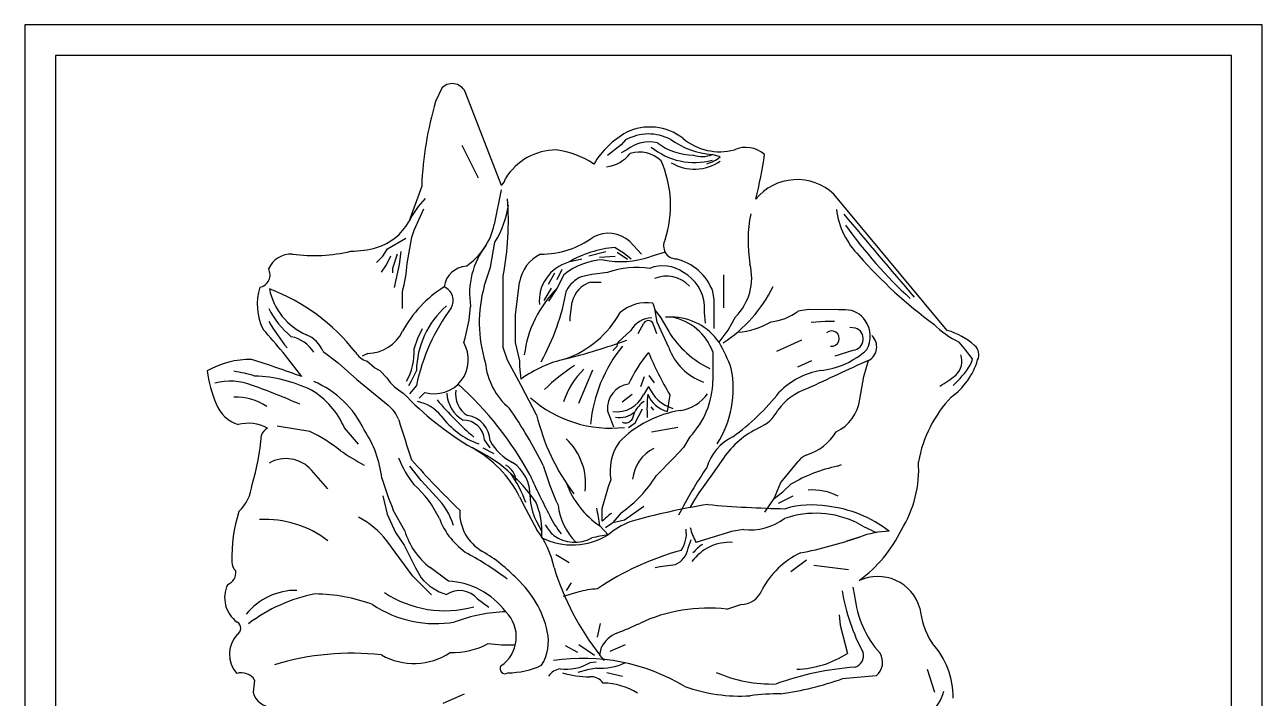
# Model space of a CAD drawing. Extents: x 0 to 4.03, y 0 to 9.75.
# Drawn here: x 0 to 4.027, y 7.562 to 9.754 of the extents above; entities that cross this region are included whole.
import ezdxf

# ---------------------------------------------------------------- set-up
doc = ezdxf.new("R2010")
doc.units = 0
for name, color, linetype in [('GREEN', 3, 'CONTINUOUS'), ('WHITE', 7, 'CONTINUOUS'), ('YELLOW', 2, 'CONTINUOUS')]:
    doc.layers.add(name, color=color, linetype=linetype)

msp = doc.modelspace()

# ---------------------------------------------------------------- linework, layer by layer
at = {"layer": 'GREEN', "linetype": 'CONTINUOUS'}
for p, q in [((3.926852, 9.653847), (0.1, 9.653847)), ((0.1, 9.653847), (0.1, 0.1)), ((3.926852, 0.1), (3.926852, 9.653847))]:
    msp.add_line(p, q, dxfattribs=at)
at = {"layer": 'WHITE', "linetype": 'CONTINUOUS'}
for p, q in [((4.026852, 9.753847), (0, 9.753847)), ((0, 9.753847), (0, 0)), ((4.026852, 0), (4.026852, 9.753847)), ((1.358772, 9.549437), (1.33666, 9.504266)), ((1.551458, 9.231161), (1.4356, 9.530254)), ((1.291582, 9.228893), (1.249436, 9.112375)), ((3.001938, 8.759134), (2.632915, 9.202812)), ((0.748019, 7.621165), (0.743482, 7.582136))]:
    msp.add_line(p, q, dxfattribs=at)
for centre, radius, start, end in [((1.390992, 9.515039), 0.047132, 18.833253, 133.127425), ((2.471772, 9.177077), 1.181327, 163.920693, 177.48604), ((2.098173, 9.152989), 0.287156, 119.32724, 149.061843), ((2.034368, 9.246381), 0.174761, 52.185019, 116.085033), ((2.26153, 9.526619), 0.186058, -130.168161, -75.197836), ((1.731067, 9.150511), 0.19604, 90.376565, 148.385485), ((1.692181, 9.061348), 0.287666, 56.280495, 82.490043), ((2.346627, 9.264412), 0.090488, 47.693547, 114.526079), ((1.113472, 9.515751), 1.307136, -14.595194, -8.110707), ((1.526016, 9.260411), 0.038767, -48.982403, -10.606987), ((2.513428, 9.074557), 0.175291, 47.026932, 140.367227), ((1.093403, 9.2005), 0.179199, -73.32441, -29.457035), ((1.058947, 9.329899), 0.313071, -89.606306, -74.079172), ((0.866858, 8.927053), 0.080429, 87.20905, 156.006969), ((0.940899, 9.516408), 0.51383, -97.843932, -76.471583), ((0.756865, 8.940102), 0.041468, -79.177593, 28.294141), ((0.940092, 8.844513), 0.183818, 162.636095, 206.584002), ((-0.727778, 7.400233), 2.028687, 36.558115, 42.173694), ((2.937588, 8.537022), 0.231245, 48.453075, 73.842762), ((3.065537, 8.680227), 0.039217, -26.318098, 49.593384), ((0.736519, 8.371131), 0.293792, 89.655374, 119.085791), ((-1.012248, 3.318237), 5.625954, 70.110193, 71.871259), ((2.876875, 8.73086), 0.233921, -53.787461, -16.904597), ((0.983392, 8.676984), 0.392774, -172.817203, -156.434702), ((3.311371, 8.259157), 0.409712, 136.318359, 169.826794), ((0.728335, 8.559641), 0.112213, -159.288334, -107.58233), ((0.727194, 8.325334), 0.131482, 61.478145, 104.426277), ((0.073472, 8.467121), 0.698308, -17.433732, -4.050047), ((0.805536, 8.407254), 0.037033, 114.844164, 163.452342), ((2.536068, 8.307261), 0.372823, -31.94212, 3.73118), ((0.597315, 8.272228), 0.143107, -46.011353, -5.743811), ((1.178328, 8.019698), 0.504312, 162.747855, 181.613659), ((2.458508, 8.298334), 0.43663, -53.911569, -25.550185), ((0.645508, 7.97138), 0.041743, -69.21107, 6.63277), ((0.713224, 8.005058), 0.039011, 179.3549, 227.70458), ((2.775338, 7.814989), 0.143482, 16.488975, 114.561285), ((0.749062, 7.889398), 0.098589, 154.169243, 233.944787), ((3.162204, 7.878174), 0.250294, -174.8517, -146.945013), ((0.680933, 7.789612), 0.02248, -63.83294, 63.292263), ((0.761235, 7.705258), 0.095254, 137.64263, 221.421765), ((2.760203, 7.565184), 0.260939, -0.697099, 42.554037), ((0.705843, 7.595597), 0.049321, 31.224493, 108.97368), ((0.804343, 7.595618), 0.062336, -167.51014, -86.874022)]:
    msp.add_arc(centre, radius, start, end, dxfattribs=at)
at = {"layer": 'YELLOW', "linetype": 'CONTINUOUS'}
for p, q in [((1.476709, 9.254315), (1.423032, 9.361288)), ((1.940892, 9.363556), (1.89591, 9.328025)), ((1.954879, 9.379055), (1.940892, 9.363556)), ((1.959415, 9.346547), (1.940892, 9.337096)), ((2.262949, 9.323488), (2.236489, 9.331048)), ((1.550041, 9.216515), (1.527739, 9.103492)), ((1.267297, 9.085349), (1.298293, 9.1549)), ((1.244239, 8.977241), (1.259736, 9.06229)), ((1.259736, 9.06229), (1.267297, 9.085349)), ((1.165614, 9.000676), (1.180356, 9.024112)), ((1.180356, 9.024112), (1.239702, 9.059644)), ((1.515642, 8.964388), (1.529628, 9.046792)), ((1.920859, 9.029405), (1.950721, 9.010882)), ((1.969242, 9.047927), (2.006664, 9.007103)), ((1.144825, 8.979887), (1.165614, 9.000676)), ((1.177333, 8.972327), (1.190941, 9.002189)), ((1.197745, 8.961742), (1.213242, 9.008236)), ((1.218912, 8.973839), (1.224961, 9.015419)), ((1.813128, 8.990849), (1.76928, 8.98102)), ((1.835052, 9.001811), (1.891374, 9.015419)), ((1.870585, 8.997652), (1.921236, 9.000298)), ((1.92804, 9.013906), (1.961304, 8.990849)), ((1.950721, 9.010882), (1.973023, 8.991982)), ((2.083777, 9.013906), (2.033503, 8.998787)), ((1.161079, 8.94889), (1.177333, 8.972327)), ((1.197745, 8.946622), (1.197745, 8.961742)), ((1.202658, 8.898617), (1.218912, 8.973839)), ((1.49523, 8.902774), (1.515642, 8.964388)), ((1.704642, 8.909957), (1.725433, 8.947001)), ((1.754164, 8.940195), (1.731763, 8.8954)), ((1.732237, 8.925077), (1.748491, 8.957963)), ((1.844881, 8.940574), (1.810861, 8.933393)), ((1.896666, 8.947379), (1.844881, 8.940574)), ((2.273911, 8.940196), (2.273911, 8.832845)), ((1.556845, 8.703946), (1.556845, 8.937172)), ((1.596534, 8.809409), (1.609765, 8.916004)), ((1.8411, 8.915626), (1.875876, 8.915626)), ((1.22874, 8.830577), (1.22874, 8.884631)), ((1.712959, 8.896349), (1.689523, 8.85628)), ((1.731763, 8.8954), (1.704265, 8.854769)), ((2.242914, 8.858171), (2.239512, 8.885387)), ((1.44609, 8.792021), (1.450627, 8.83738)), ((1.774572, 8.801848), (1.780999, 8.852501)), ((2.044086, 8.847964), (2.05089, 8.823772)), ((2.05089, 8.823772), (2.0679, 8.803361)), ((2.057694, 8.78635), (2.05089, 8.823772)), ((2.211918, 8.816969), (2.211918, 8.841161)), ((2.242914, 8.765561), (2.242914, 8.858171)), ((2.550607, 8.826796), (2.516209, 8.821883)), ((2.648131, 8.82604), (2.550607, 8.826796)), ((2.67081, 8.82604), (2.648131, 8.82604)), ((1.43286, 8.733431), (1.44609, 8.792021)), ((1.596534, 8.7202), (1.596534, 8.809409)), ((1.774572, 8.789375), (1.774572, 8.801848)), ((1.995702, 8.748551), (2.014603, 8.782948)), ((2.095495, 8.703946), (2.057694, 8.78635)), ((2.0679, 8.803361), (2.095495, 8.755354)), ((2.104945, 8.802226), (2.08491, 8.802226)), ((2.215321, 8.78257), (2.211918, 8.816969)), ((2.289409, 8.759513), (2.312844, 8.803361)), ((2.5593, 8.785594), (2.605038, 8.789375)), ((2.605038, 8.789375), (2.635278, 8.789375)), ((1.279014, 8.733808), (1.294135, 8.765561)), ((1.930686, 8.720956), (1.971889, 8.758756)), ((2.045976, 8.776523), (2.055427, 8.748551)), ((2.259168, 8.720578), (2.289409, 8.759513)), ((2.703318, 8.766694), (2.684418, 8.768585)), ((1.266918, 8.698654), (1.279014, 8.733808)), ((1.428325, 8.719823), (1.43286, 8.733431)), ((1.57083, 8.662744), (1.556845, 8.703946)), ((1.611277, 8.660477), (1.596534, 8.7202)), ((1.913676, 8.69374), (1.927284, 8.707348)), ((1.927284, 8.707348), (1.930686, 8.720956)), ((2.447791, 8.691094), (2.52906, 8.728894)), ((0.970945, 8.690338), (1.019707, 8.653673)), ((1.116474, 8.683913), (1.098331, 8.67484)), ((1.137643, 8.637419), (1.112694, 8.658586)), ((1.615056, 8.580341), (1.57083, 8.662744)), ((1.611277, 8.641954), (1.611277, 8.660477)), ((2.239135, 8.689205), (2.239135, 8.595083)), ((2.51583, 8.640065), (2.561191, 8.660855)), ((2.637169, 8.675975), (2.695759, 8.694875)), ((2.730534, 8.609069), (2.745276, 8.661232)), ((2.745276, 8.661232), (2.730913, 8.654428)), ((1.019707, 8.653673), (1.080186, 8.599241)), ((1.156164, 8.62759), (1.137643, 8.637419)), ((1.178089, 8.604533), (1.156164, 8.62759)), ((1.25898, 8.595083), (1.274479, 8.627212)), ((1.615056, 8.600753), (1.611277, 8.641954)), ((1.847527, 8.629481), (1.801788, 8.520995)), ((1.080186, 8.599241), (1.183002, 8.515325)), ((1.249908, 8.579962), (1.25898, 8.595083)), ((1.274479, 8.579962), (1.252176, 8.552746)), ((1.629043, 8.553125), (1.615056, 8.580341)), ((2.005153, 8.576938), (2.01687, 8.609069)), ((2.049378, 8.588657), (2.032368, 8.61247)), ((2.716926, 8.535359), (2.730534, 8.609069)), ((1.28355, 8.539138), (1.301695, 8.557283)), ((1.665776, 8.484888), (1.629043, 8.553125)), ((1.944294, 8.526287), (1.976425, 8.551613)), ((2.030101, 8.576938), (2.013091, 8.549722)), ((2.098896, 8.549722), (2.090925, 8.495518)), ((1.906872, 8.470721), (1.896666, 8.498314)), ((1.986631, 8.458247), (2.010445, 8.503984)), ((2.037282, 8.510788), (2.045976, 8.499071)), ((1.916442, 8.444745), (1.906872, 8.470721)), ((1.964706, 8.443127), (1.986631, 8.458247)), ((1.977937, 8.471855), (1.984741, 8.493779)), ((0.88098, 8.437456), (0.821257, 8.447285)), ((0.927853, 8.430652), (0.88098, 8.437456)), ((1.085856, 8.388695), (1.040118, 8.441993)), ((2.039928, 8.42914), (2.124978, 8.444639)), ((1.514131, 8.376977), (1.495986, 8.402681)), ((2.143501, 8.378488), (2.112504, 8.344091)), ((2.163913, 8.412508), (2.143501, 8.378488)), ((1.526983, 8.356942), (1.492206, 8.375465)), ((2.112504, 8.344091), (2.054292, 8.285879)), ((2.273911, 8.343712), (2.238378, 8.291926)), ((0.986443, 8.243164), (0.932767, 8.3044)), ((1.289598, 8.270759), (1.252932, 8.316875)), ((2.460643, 8.264333), (2.51656, 8.332772)), ((2.644728, 8.317253), (2.657958, 8.322922)), ((1.339872, 8.215948), (1.289598, 8.270759)), ((1.899691, 8.25148), (1.906872, 8.271893)), ((2.238378, 8.291926), (2.193775, 8.23069)), ((2.43834, 8.212169), (2.460643, 8.264333)), ((2.467068, 8.234093), (2.493151, 8.258284)), ((1.165614, 8.220485), (1.1796, 8.160761)), ((1.610142, 8.217839), (1.630554, 8.177015)), ((1.879279, 8.179282), (1.899691, 8.25148)), ((2.193775, 8.23069), (2.177142, 8.204609)), ((2.43834, 8.212169), (2.467068, 8.234093)), ((2.499198, 8.219351), (2.451571, 8.195536)), ((1.630554, 8.177015), (1.666464, 8.110487)), ((1.879279, 8.138458), (1.879279, 8.179282)), ((1.951477, 8.142995), (2.014603, 8.18722)), ((2.177142, 8.204609), (2.165424, 8.18344)), ((2.4081, 8.167186), (2.43834, 8.212169)), ((1.1796, 8.160761), (1.206816, 8.101415)), ((1.236678, 8.106707), (1.199256, 8.17399)), ((1.662684, 8.141104), (1.682719, 8.104438)), ((1.940892, 8.165674), (1.913676, 8.133545)), ((1.913676, 8.133545), (1.951477, 8.142995)), ((1.206816, 8.101415), (1.234411, 8.059834)), ((1.682719, 8.084404), (1.682719, 8.104438)), ((1.871341, 8.123338), (1.898934, 8.094233)), ((1.889485, 8.117669), (1.913676, 8.133545)), ((2.299992, 8.104816), (2.183946, 8.069284)), ((2.338548, 8.11162), (2.299992, 8.104816)), ((1.262382, 7.959665), (1.178089, 8.074576)), ((1.234411, 8.059834), (1.271455, 7.986502)), ((2.158621, 8.050384), (2.168071, 8.078734)), ((2.716548, 8.086672), (2.674213, 8.072687)), ((1.771926, 8.003135), (1.7277, 8.02846)), ((1.271455, 7.986502), (1.289598, 7.954373)), ((1.378429, 7.942654), (1.318704, 7.987636)), ((2.051646, 7.987636), (2.067523, 7.99066)), ((2.067523, 7.99066), (2.117797, 7.997086)), ((2.543803, 8.011072), (2.492394, 7.973651)), ((2.68026, 7.980455), (2.567616, 7.994063)), ((1.323619, 7.898428), (1.262382, 7.959665)), ((1.777974, 7.938119), (1.762099, 7.912792)), ((1.800276, 7.9075), (1.751514, 7.893515)), ((2.694247, 7.923377), (2.700294, 7.895783)), ((1.473307, 7.885577), (1.509973, 7.858361)), ((2.284494, 7.851934), (2.330233, 7.867054)), ((2.649643, 7.833791), (2.653044, 7.799393)), ((1.872474, 7.805063), (1.863025, 7.761214)), ((2.653044, 7.799393), (2.676859, 7.707539)), ((1.800276, 7.71094), (1.759074, 7.732865)), ((1.853575, 7.70149), (1.803301, 7.736266)), ((1.954123, 7.736266), (1.903849, 7.713965)), ((1.871718, 7.702624), (1.876633, 7.728328)), ((1.886839, 7.684481), (1.871718, 7.702624)), ((1.83165, 7.654241), (1.79952, 7.645546)), ((1.860379, 7.659911), (1.83165, 7.654241)), ((1.858866, 7.679945), (1.838454, 7.677299)), ((2.936544, 7.65613), (2.960359, 7.581287)), ((1.944673, 7.632316), (1.894399, 7.644791)), ((2.77098, 7.634584), (2.660227, 7.625512)), ((1.361797, 7.546133), (1.430971, 7.576372))]:
    msp.add_line(p, q, dxfattribs=at)
for centre, radius, start, end in [((2.029798, 9.243748), 0.154664, 62.204512, 118.973037), ((2.032273, 9.257821), 0.114807, 76.820303, 129.391634), ((2.18016, 9.530822), 0.225361, -128.973582, -75.326973), ((2.179013, 9.530842), 0.201329, -126.786671, -90.854965), ((2.259861, 9.602173), 0.272131, -125.47775, -94.926952), ((1.877687, 9.409121), 0.118789, -82.465297, -38.713175), ((2.000197, 9.236494), 0.102756, 46.794148, 106.870253), ((1.74419, 9.165569), 0.357453, -18.191593, 24.076247), ((2.179325, 9.430111), 0.146359, -121.234, -54.974733), ((2.204131, 9.414986), 0.089959, -108.216908, -68.9189), ((2.183107, 9.427738), 0.131312, -73.919416, -52.552597), ((1.534755, 8.968021), 0.319758, 136.397412, 153.163439), ((0.645602, 9.113496), 0.928145, -10.951332, 4.544097), ((1.266517, 9.212947), 0.311183, -32.272496, -8.562038), ((2.897823, 9.184942), 0.258477, -172.903467, -135.005292), ((1.311319, 9.150507), 0.221468, -55.418582, -12.256511), ((2.811973, 9.049314), 0.458327, 168.808714, 189.334631), ((22.573404, 25.754535), 25.931628, -140.148401, -139.364966), ((3.897122, 9.96997), 1.502323, -144.688852, -132.541946), ((1.679612, 9.293915), 0.286814, -90.210028, -53.604806), ((1.898748, 8.970398), 0.104786, 47.720897, 117.851473), ((1.708603, 8.878015), 0.261157, 142.822128, 188.951364), ((1.953976, 8.664034), 0.366869, 95.179078, 120.227736), ((2.120668, 9.03394), 0.04198, 151.495564, 268.143266), ((1.731763, 8.8954), 0.123726, 115.46753, 170.413806), ((1.805693, 8.854732), 0.131433, 106.08389, 185.099166), ((1.89005, 8.774138), 0.21457, 91.968086, 129.2937), ((1.939381, 9.270191), 0.287261, -101.383862, -70.873625), ((2.078741, 8.825163), 0.171681, 20.535686, 76.332079), ((3.850265, 9.995443), 1.508409, -138.816131, -126.261228), ((0.853811, 8.99498), 0.39083, -16.400204, -2.601416), ((1.44134, 8.891207), 0.077082, 93.213439, 173.070581), ((1.99246, 8.678905), 0.285052, 81.721533, 109.63689), ((2.076405, 8.856403), 0.113042, 53.590896, 112.304491), ((2.077177, 8.829515), 0.135243, 4.939887, 60.632838), ((2.187098, 8.929913), 0.178402, -45.183009, 14.630063), ((1.562924, 8.57924), 0.377436, 121.659295, 152.05586), ((1.346493, 8.856731), 0.047457, -30.220185, 67.282027), ((1.916425, 8.785139), 0.437313, 164.395502, 197.183761), ((1.847411, 8.84555), 0.095144, 112.591681, 152.714667), ((1.867387, 8.830425), 0.089164, 107.146476, 165.665067), ((2.08769, 8.833105), 0.10243, 42.855914, 111.964258), ((2.025584, 9.101925), 0.455724, -57.151771, -26.071115), ((0.573363, 8.298068), 0.636137, 37.788327, 69.502465), ((1.000264, 8.93554), 0.208345, -168.479152, -113.702244), ((1.988716, 8.635015), 0.365821, 134.619944, 172.975319), ((1.037685, 9.017008), 0.736351, -29.262244, -9.998106), ((1.058755, 8.966711), 0.297668, -152.784653, -130.01156), ((1.916442, 8.444745), 0.656049, 143.731389, 168.105623), ((1.562075, 8.62302), 0.287626, 131.363372, 179.164847), ((2.024724, 8.715755), 0.133619, 81.668404, 130.757423), ((2.414193, 8.952979), 0.166112, -85.054814, -52.110853), ((2.67081, 8.75044), 0.075599, 32.33934, 90), ((1.391488, 9.135426), 0.690621, -149.892644, -141.133456), ((1.64468, 8.98212), 0.336173, -70.037469, -29.424054), ((2.04328, 8.717588), 0.082411, 91.805387, 150.030184), ((2.029121, 8.77403), 0.017038, 8.413969, 148.438287), ((2.073364, 8.628558), 0.176516, 20.094986, 79.693732), ((2.103951, 8.613871), 0.188358, 34.507447, 89.69772), ((2.300591, 9.002215), 0.249946, -85.366325, -59.216379), ((2.663521, 8.739356), 0.087856, -28.999112, 35.906063), ((3.172757, 8.996546), 0.305508, -134.640638, -115.732327), ((0.842863, 8.624098), 0.117216, 33.076803, 77.930783), ((0.87924, 8.653066), 0.09899, 22.118825, 67.881174), ((1.112779, 8.814262), 0.130401, -88.376262, -26.483865), ((2.370323, 8.926268), 0.323639, -148.122714, -115.905493), ((2.625505, 8.732905), 0.02504, -97.932808, 131.787837), ((2.691747, 8.731604), 0.036948, -83.767244, 71.750566), ((2.722802, 8.705466), 0.049616, -63.066524, 47.631782), ((1.076089, 8.687858), 0.191134, -29.558191, 3.23803), ((1.332636, 8.663774), 0.110895, -106.201299, 30.359142), ((1.1529, 11.003875), 2.415136, -75.45467, -70.49181), ((2.304426, 8.413169), 0.464719, 140.726284, 174.995282), ((2.269375, 8.765333), 0.184398, -160.554837, -109.188836), ((1.771804, 8.439881), 0.562419, 20.315874, 29.939774), ((2.586614, 8.313587), 0.609854, 35.36082, 41.959037), ((1.139912, 8.730147), 0.076562, -146.471965, -110.824398), ((1.849187, 8.275881), 0.400449, 102.949168, 125.779812), ((2.330154, 8.425816), 0.397764, 138.968578, 156.607036), ((3.085215, 9.130083), 1.144397, -157.217675, -149.526968), ((7.304284, -1.470622), 11.110311, 114.22621, 115.351353), ((2.563572, 8.887468), 0.260044, -84.2688, -47.16828), ((2.986728, 8.658964), 0.062968, -45.571003, 19.278971), ((2.968512, 8.696744), 0.119342, -25.304068, -14.66842), ((0.619421, 8.19722), 0.433099, 72.635486, 81.974945), ((1.721523, 8.676591), 0.223846, -174.706713, -130.001337), ((2.123191, 8.129674), 0.614107, 123.018423, 134.62675), ((2.014633, 8.437531), 0.276611, 135.070985, 161.284517), ((1.966959, 8.570174), 0.33857, -32.186018, 11.064423), ((2.632549, 8.384359), 0.248121, 99.981834, 135.574819), ((2.778257, 8.838371), 0.354965, -46.806773, -32.866976), ((0.668223, 8.394858), 0.198941, 68.504793, 104.429683), ((0.059252, 6.648144), 2.048625, 65.936126, 70.558657), ((0.732631, 8.15267), 0.458192, 64.100503, 87.992748), ((0.808329, 8.291236), 0.329698, 25.961358, 66.327805), ((1.307054, 8.690934), 0.155233, -146.179601, -119.172729), ((0.651494, 7.744368), 1.132001, 28.687682, 47.916128), ((1.973696, 8.506733), 0.077489, 96.380156, 186.237647), ((1.971263, 8.598664), 0.267896, -44.01795, -0.765974), ((2.543649, 9.261962), 0.810667, -57.623403, -53.063145), ((0.687274, 8.364181), 0.177757, 55.781051, 92.382389), ((0.797798, 8.338571), 0.263467, 23.112678, 59.18418), ((1.980727, 9.268263), 1.034261, -136.428695, -120.443741), ((1.483944, 8.561936), 0.111048, -176.231188, -121.190354), ((1.482925, 8.551683), 0.081376, 170.694361, 238.823812), ((1.906548, 8.834382), 0.393451, -131.458691, -83.443061), ((1.926153, 8.589847), 0.09575, -97.487675, -24.77502), ((2.537401, 8.50332), 0.512605, 174.594158, 183.138445), ((2.114616, 8.586868), 0.094372, -158.06363, -104.538718), ((2.144993, 8.623957), 0.124141, -157.743168, -106.804891), ((2.114188, 8.628797), 0.131821, -81.83235, -35.033615), ((1.856027, 9.031359), 0.763689, -54.045086, -38.300278), ((2.605288, 8.388663), 0.190181, 107.783076, 144.511379), ((1.108151, 8.425561), 0.116877, 21.330162, 50.176525), ((1.25306, 8.398389), 0.131397, 39.12624, 79.111601), ((2.180464, 9.238859), 1.096097, -139.891536, -131.010286), ((0.211425, 7.571486), 1.654749, 26.890188, 34.347713), ((2.187654, 8.1488), 0.353774, 98.900958, 135.78651), ((2.07012, 8.447726), 0.097008, 124.367798, 151.65778), ((2.341212, 8.555614), 0.122993, -67.034566, -27.369678), ((2.580989, 8.552524), 0.137016, -64.224614, -7.196688), ((4.716873, 9.522167), 3.655143, -163.238633, -161.091095), ((1.564797, 8.634474), 0.259767, -143.868386, -109.645287), ((1.427889, 8.398745), 0.06821, 3.307933, 91.222415), ((1.429825, 8.398468), 0.084309, 0.550507, 82.521412), ((2.329466, 8.639796), 0.681528, -166.862088, -142.791722), ((1.93649, 8.549461), 0.073679, -101.047721, -49.089444), ((1.954177, 8.485914), 0.027608, -110.976548, -30.613636), ((0.684653, 7.935746), 0.551433, 51.537621, 63.830248), ((0.793876, 8.232856), 0.371131, 7.036109, 33.106335), ((2.522344, 8.170089), 0.303091, 116.05829, 145.051413), ((2.494264, 8.517819), 0.171083, -72.90414, -31.221066), ((1.276588, 8.048961), 0.373868, 26.853038, 61.204565), ((1.240525, 7.914989), 0.50971, 33.854173, 64.908547), ((1.665776, 8.484888), 0.174142, -150.55347, -116.725096), ((1.626563, 8.260477), 0.198666, -7.082598, 47.131137), ((2.075848, 8.299486), 0.171215, 145.890721, 189.274388), ((2.376339, 8.266035), 0.163768, 116.047658, 163.300284), ((0.849922, 8.231427), 0.110401, 41.374922, 119.95508), ((1.578404, 9.182909), 0.983963, -124.037506, -118.799817), ((1.542511, 8.474175), 0.351083, -158.318562, -141.818414), ((3.461083, 10.286478), 2.9406, -138.491872, -134.078558), ((2.101987, 8.26306), 0.12458, 115.94199, 174.71375), ((2.57546, 8.285122), 0.075762, 114.071986, 141.027499), ((1.539182, 8.267178), 0.059279, 1.999753, 63.601773), ((1.5184, 8.224063), 0.125915, -2.833421, 56.737006), ((2.645324, 8.599717), 0.998095, -163.718758, -155.755361), ((3.349993, 7.539852), 1.369659, 145.62887, 153.18429), ((2.742796, 7.840879), 0.486364, 101.63256, 120.883102), ((2.208766, 8.59118), 1.092318, -163.356238, -157.546663), ((1.028522, 7.991875), 0.356404, 25.828539, 48.10004), ((1.256555, 8.064709), 0.397252, 19.771364, 35.421479), ((3.790319, 9.245413), 2.349777, -155.949145, -152.374546), ((2.026571, 8.356773), 0.280336, -160.172523, -123.623242), ((1.70487, 8.501927), 0.41082, -54.934303, -31.728573), ((1.187251, 8.061741), 0.216963, 16.702062, 45.296161), ((1.846692, 8.226122), 0.2027, -177.657991, -155.201461), ((2.564435, 8.065714), 0.174237, 61.856657, 94.918376), ((1.45314, 8.107661), 0.229601, -0.804318, 23.425064), ((1.953375, 8.220291), 0.220227, -172.058949, -136.845542), ((1.348646, 8.060125), 0.526503, 6.895638, 13.249317), ((2.572937, 6.014251), 2.206269, 99.139336, 105.8956), ((2.535703, 11.654651), 3.476277, -95.169169, -91.000456), ((2.560202, 7.893687), 0.297669, 80.009704, 106.631219), ((2.567081, 7.786657), 0.402682, 52.370801, 83.617988), ((0.783029, 7.810838), 0.333069, 52.357995, 93.244615), ((0.966214, 7.912529), 0.26674, 37.409624, 63.350356), ((1.569588, 8.229701), 0.235226, -159.455591, -123.08645), ((1.560843, 8.166905), 0.145544, 177.209916, 240.845424), ((1.989069, 8.290711), 0.311369, -154.333247, -141.588725), ((2.094274, 7.917999), 0.307937, 127.044385, 134.281196), ((2.07746, 7.876236), 0.28177, 112.711437, 129.315473), ((2.361572, 8.29623), 0.18604, -97.109194, -53.451487), ((2.573394, 7.858478), 0.305487, 63.728666, 109.31319), ((1.46239, 8.174407), 0.235647, -163.303781, -127.571593), ((1.41803, 7.923191), 0.311125, 11.954433, 37.012814), ((1.78201, 8.283258), 0.222265, -116.533772, -58.260581), ((1.831437, 8.20734), 0.159795, -149.551711, -133.58239), ((2.000127, 7.434117), 0.667827, 98.715353, 103.442207), ((2.055786, 8.097569), 0.097166, -34.023323, 8.765388), ((2.388884, 8.175473), 0.230815, -165.496805, -152.609), ((3.09328, 8.834), 0.800124, -118.735265, -113.730204), ((2.820412, 7.81221), 0.293457, 91.459415, 110.728031), ((1.789485, 8.187388), 0.117603, -125.45083, -61.89817), ((2.294069, 7.918098), 0.151473, 86.470491, 144.278144), ((2.269961, 7.959389), 0.121711, 121.774709, 141.661815), ((2.227619, 9.522082), 1.516395, -78.737869, -71.190151), ((0.985482, 7.186658), 0.960887, 52.583741, 61.689908), ((1.226225, 7.595773), 0.516436, 43.339789, 59.293399), ((2.369388, 7.176129), 0.897852, 105.045532, 124.272544), ((2.088505, 8.061806), 0.07104, -65.648661, -9.252495), ((2.641315, 7.788079), 0.27337, 115.467088, 152.41154), ((2.549496, 8.239309), 0.864532, -163.075608, -141.626762), ((1.422116, 8.064599), 0.172369, -140.247041, -106.770991), ((1.36604, 7.693547), 0.249415, 36.882842, 87.152778), ((1.384842, 7.71101), 0.322957, 12.218139, 47.78855), ((0.882802, 7.705586), 0.207607, 89.146705, 141.331005), ((1.045782, 7.384808), 0.526413, 101.052771, 127.096847), ((0.937034, 7.332844), 0.568667, 69.952433, 89.211252), ((1.366617, 8.20364), 0.356646, -123.427048, -74.556306), ((1.414984, 7.835853), 0.076642, 40.449957, 123.772005), ((1.882257, 7.611445), 0.307196, 93.448042, 105.477985), ((2.329729, 7.941281), 0.074228, -89.610977, -20.99798), ((3.308149, 8.01933), 0.65712, -170.602697, -152.010747), ((3.022872, 7.927116), 0.324097, -174.452059, -137.622963), ((1.336372, 8.171463), 0.366666, -123.879944, -80.011041), ((2.223859, 7.330224), 0.525222, 83.370609, 115.107831), ((1.581057, 7.331902), 0.511574, 91.738402, 110.730486), ((1.484898, 7.761719), 0.114668, -55.611374, 45.311872), ((1.557212, 7.746924), 0.146897, -31.871128, 12.755923), ((1.964988, 7.681711), 0.099899, 112.407983, 152.183443), ((1.573585, 8.700823), 0.991823, -69.130869, -64.473185), ((1.393955, 7.946904), 0.23607, -92.212219, -61.193742), ((1.573769, 8.210396), 0.474966, -97.995334, -87.481018), ((1.063451, 6.847346), 0.861146, 83.5339, 106.912009), ((1.266151, 7.889008), 0.213941, -119.614677, -56.304123), ((1.817187, 7.047054), 0.644659, 59.160779, 98.590257), ((2.497923, 7.991084), 0.335285, -87.455927, -57.745429), ((2.691112, 7.700072), 0.038349, -75.564365, 16.462325), ((2.732949, 7.679082), 0.058535, -49.480563, 30.366592), ((1.56263, 7.657758), 0.015977, 144.254068, 305.748361), ((1.57101, 7.907577), 0.262788, -89.791798, -65.025532), ((1.750073, 7.600868), 0.056963, 98.082959, 144.177671), ((1.760359, 7.811139), 0.154958, -96.780447, -59.736816), ((1.874362, 7.840576), 0.181205, -94.425921, -63.752718), ((2.769827, 6.709022), 0.956415, 94.146458, 109.869203), ((1.851023, 8.031871), 0.400508, -104.665473, -91.79846), ((1.843694, 7.585222), 0.046634, 34.215991, 96.451833), ((1.878517, 7.391821), 0.219656, 58.454746, 89.0245), ((2.432123, 8.067792), 0.459463, -113.33912, -88.423248), ((2.305274, 8.637288), 1.072233, -81.668375, -70.668027), ((2.326453, 8.094456), 0.525259, -109.900768, -86.245144), ((2.460685, 6.749237), 0.827135, 90.002935, 96.932443), ((2.817657, 7.638559), 0.181498, -72.733689, -17.266311)]:
    msp.add_arc(centre, radius, start, end, dxfattribs=at)

doc.saveas('drawing.dxf')
